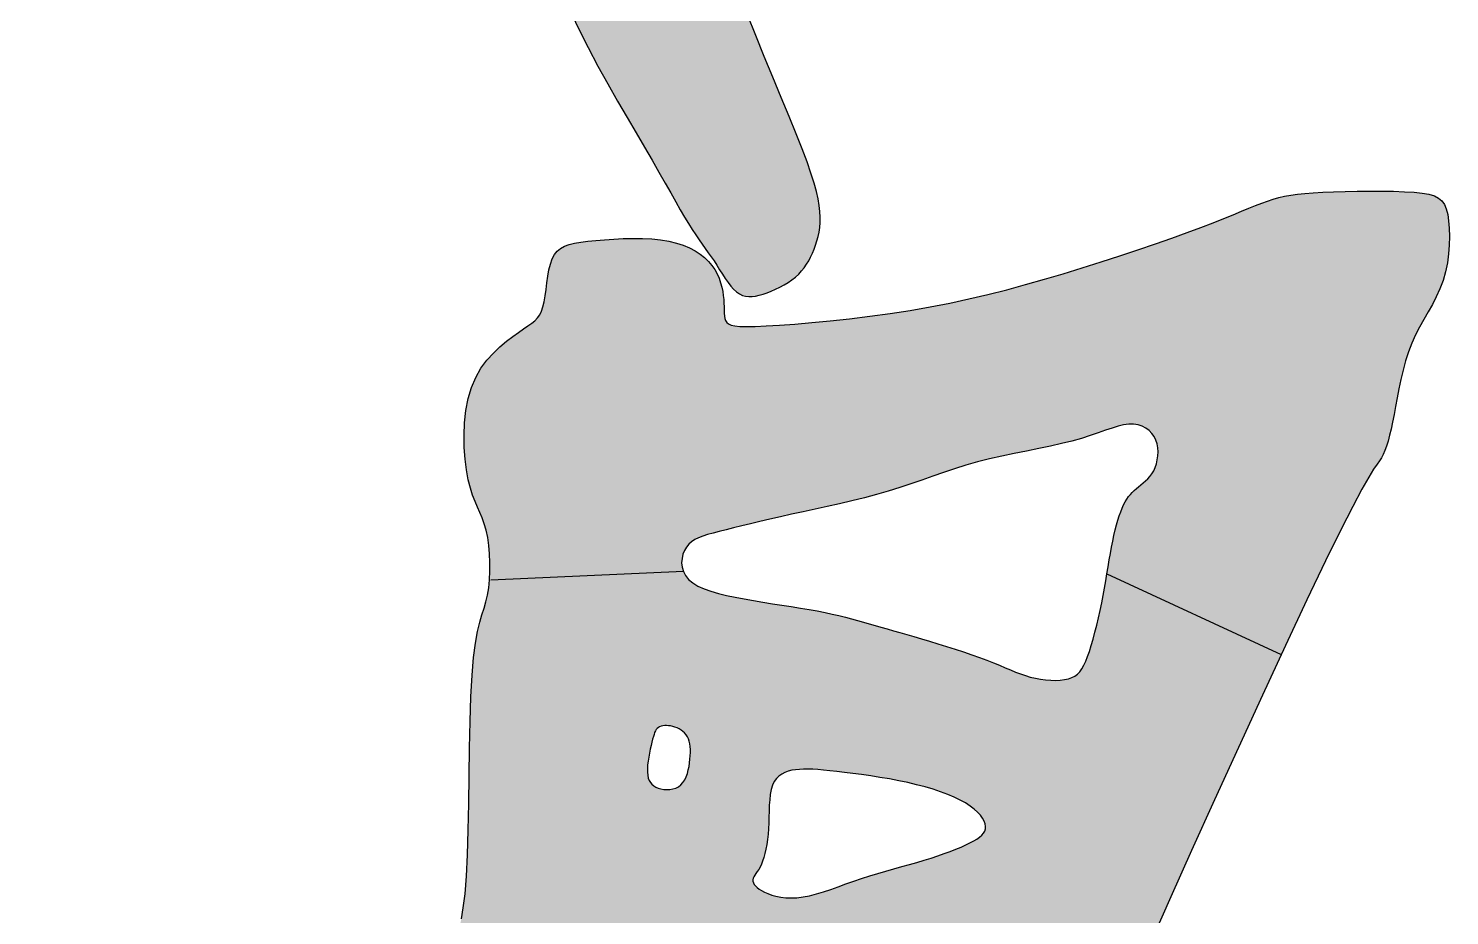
# Model space of a CAD drawing. Extents: x 2246048 to 2442613, y -66234 to 220766.
# Drawn here: x 2391246.4 to 2391494.4, y -48067 to -47912.2 of the extents above; entities that cross this region are included whole.
import ezdxf

# ---------------------------------------------------------------- set-up
doc = ezdxf.new("R2010")
doc.units = 0
doc.header["$LTSCALE"] = 1000
doc.header["$MEASUREMENT"] = 0
doc.layers.get('0').update_dxf_attribs({"color": 8})
doc.layers.add('J-图框线', color=4, linetype='Continuous')
doc.layers.add('J-姓名', color=2, linetype='Continuous')

# ---------------------------------------------------------------- blocks, each defined once
blk = doc.blocks.new('A$C2D00115A')
for points in [[(-0.6677, 3.8374), (-0.6756, 3.8573), (-0.6834, 3.8812), (-0.6911, 3.9085), (-0.6989, 3.9386), (-0.7066, 3.9706), (-0.7143, 4.0039), (-0.7219, 4.0377), (-0.7295, 4.0712), (-0.7371, 4.1039), (-0.7447, 4.1351), (-0.7521, 4.1648), (-0.7594, 4.1933), (-0.7664, 4.2209), (-0.7732, 4.2477), (-0.7796, 4.2741), (-0.7856, 4.3001), (-0.7911, 4.3261), (-0.796, 4.3523), (-0.8006, 4.3787), (-0.8048, 4.4054), (-0.8088, 4.4325), (-0.8128, 4.46), (-0.8169, 4.4879), (-0.8212, 4.5164), (-0.8258, 4.5455), (-0.8309, 4.5753), (-0.8364, 4.6054), (-0.8422, 4.6359), (-0.8482, 4.6664), (-0.8544, 4.6969), (-0.8608, 4.7271), (-0.8672, 4.7568), (-0.8735, 4.7858), (-0.8798, 4.8141), (-0.886, 4.8416), (-0.8922, 4.8684), (-0.8982, 4.8945), (-0.9043, 4.9202), (-0.9103, 4.9453), (-0.9163, 4.97), (-0.9222, 4.9943), (-0.9282, 5.0184), (-0.9341, 5.0421), (-0.94, 5.0655), (-0.9458, 5.0885), (-0.9515, 5.1111), (-0.9571, 5.1333), (-0.9626, 5.1549), (-0.9679, 5.176), (-0.973, 5.1966), (-0.9779, 5.2166), (-0.9826, 5.2362), (-0.9869, 5.2552), (-0.9909, 5.2738), (-0.9946, 5.2919), (-0.9979, 5.3096), (-1.0007, 5.327), (-1.0031, 5.3439), (-1.0051, 5.3605), (-1.0069, 5.3767), (-1.0085, 5.3925), (-1.0101, 5.4079), (-1.0117, 5.423), (-1.0135, 5.4377), (-1.0156, 5.4521), (-1.018, 5.4661), (-1.0209, 5.4801), (-1.0244, 5.4945), (-1.0284, 5.5096), (-1.0331, 5.5259), (-1.0387, 5.5437), (-1.045, 5.5633), (-1.0524, 5.5851), (-1.0607, 5.6094), (-1.0699, 5.6359), (-1.0798, 5.664), (-1.0904, 5.6934), (-1.1015, 5.7236), (-1.1129, 5.754), (-1.1245, 5.7843), (-1.1361, 5.814), (-1.1477, 5.8428), (-1.1593, 5.8704), (-1.1706, 5.897), (-1.1818, 5.9224), (-1.1928, 5.9468), (-1.2034, 5.97), (-1.2138, 5.992), (-1.2238, 6.0129), (-1.2334, 6.0327), (-1.2427, 6.0512), (-1.2516, 6.0685), (-1.2604, 6.0846), (-1.269, 6.0993), (-1.2776, 6.1128), (-1.2861, 6.1249), (-1.2946, 6.1356), (-1.3033, 6.145), (-1.3121, 6.1531), (-1.3214, 6.16), (-1.3311, 6.1658), (-1.3415, 6.1706), (-1.3527, 6.1746), (-1.3649, 6.1778), (-1.3781, 6.1803), (-1.3924, 6.1823), (-1.4076, 6.1837), (-1.4232, 6.1845), (-1.439, 6.1848), (-1.4546, 6.1845), (-1.4696, 6.1837), (-1.4836, 6.1823), (-1.4963, 6.1803), (-1.5074, 6.1778), (-1.517, 6.1745), (-1.5251, 6.1702), (-1.5321, 6.1647), (-1.5379, 6.1578), (-1.5427, 6.1493), (-1.5467, 6.139), (-1.5499, 6.1267), (-1.5527, 6.1123), (-1.5548, 6.0961), (-1.5565, 6.0787), (-1.5578, 6.0605), (-1.5586, 6.0422), (-1.559, 6.0241), (-1.5591, 6.0067), (-1.5589, 5.9907), (-1.5584, 5.9763), (-1.5575, 5.9635), (-1.5564, 5.9523), (-1.5548, 5.9425), (-1.5528, 5.934), (-1.5504, 5.9267), (-1.5474, 5.9205), (-1.544, 5.9152), (-1.54, 5.9107), (-1.5355, 5.9069), (-1.5306, 5.9033), (-1.5254, 5.8998), (-1.5161, 5.8936), (-1.5048, 5.8845), (-1.4933, 5.871), (-1.4837, 5.8559), (-1.4769, 5.8439), (-1.4695, 5.8297), (-1.4613, 5.8131), (-1.4523, 5.7938), (-1.4423, 5.7717), (-1.4313, 5.7465), (-1.4192, 5.7184), (-1.4064, 5.6877), (-1.3929, 5.6547), (-1.3791, 5.6196), (-1.365, 5.5826), (-1.3508, 5.5441), (-1.3368, 5.5043), (-1.3231, 5.4633), (-1.3096, 5.4214), (-1.2965, 5.3786), (-1.2838, 5.3351), (-1.2713, 5.2909), (-1.2593, 5.2461), (-1.2475, 5.2008), (-1.2362, 5.1552), (-1.2252, 5.1093), (-1.2145, 5.0631), (-1.2039, 5.0169), (-1.1936, 4.9706), (-1.1832, 4.9244), (-1.1729, 4.8783), (-1.1624, 4.8324), (-1.1517, 4.7868), (-1.1408, 4.7416), (-1.1297, 4.697), (-1.1185, 4.6531), (-1.1074, 4.6102), (-1.0964, 4.5685), (-1.0856, 4.5281), (-1.0752, 4.4893), (-1.0653, 4.4522), (-1.0559, 4.4171), (-1.047, 4.3837), (-1.0385, 4.3521), (-1.0305, 4.3221), (-1.0229, 4.2936), (-1.0155, 4.2665), (-1.0085, 4.2406), (-1.0017, 4.2159), (-0.9951, 4.1922), (-0.9888, 4.1696), (-0.9828, 4.1482), (-0.9773, 4.1279), (-0.9724, 4.109), (-0.9681, 4.0913), (-0.9645, 4.0751), (-0.9618, 4.0603), (-0.9599, 4.047), (-0.9591, 4.0352), (-0.9594, 4.0199), (-0.9648, 4.0065), (-0.9757, 4.0004), (-0.9886, 4.0014), (-0.999, 4.004), (-1.0113, 4.0082), (-1.0256, 4.0141), (-1.042, 4.0216), (-1.0607, 4.0304), (-1.0818, 4.0406), (-1.1055, 4.052), (-1.1317, 4.0645), (-1.16, 4.0778), (-1.1897, 4.0915), (-1.2202, 4.1054), (-1.251, 4.1191), (-1.2815, 4.1323), (-1.3109, 4.1446), (-1.3388, 4.1558), (-1.3645, 4.1655), (-1.3882, 4.1737), (-1.4098, 4.1804), (-1.4295, 4.1855), (-1.4473, 4.189), (-1.4634, 4.1909), (-1.4778, 4.1912), (-1.4906, 4.1898), (-1.5019, 4.1867), (-1.5118, 4.1821), (-1.5205, 4.1761), (-1.528, 4.1688), (-1.5346, 4.1605), (-1.5403, 4.1513), (-1.5453, 4.1413), (-1.5497, 4.1306), (-1.5536, 4.1195), (-1.557, 4.1081), (-1.5598, 4.0966), (-1.5621, 4.0851), (-1.5638, 4.0737), (-1.5648, 4.0627), (-1.5651, 4.0523), (-1.5647, 4.0425), (-1.5636, 4.0335), (-1.5619, 4.0252), (-1.5598, 4.0174), (-1.5573, 4.0099), (-1.5548, 4.0027), (-1.5505, 3.9906), (-1.5477, 3.9804), (-1.546, 3.9723), (-1.5442, 3.9637), (-1.542, 3.9546), (-1.5387, 3.9452), (-1.5339, 3.9353), (-1.5271, 3.925), (-1.5178, 3.9143), (-1.5056, 3.9032), (-1.49, 3.8918), (-1.471, 3.8798), (-1.4488, 3.8673), (-1.4236, 3.8542), (-1.3954, 3.8403), (-1.3644, 3.8255), (-1.3308, 3.8098), (-1.2947, 3.7931), (-1.2562, 3.7754), (-1.2163, 3.7569), (-1.1757, 3.7382), (-1.1353, 3.7195), (-1.096, 3.7012), (-1.0586, 3.6839), (-1.0241, 3.6678), (-0.9932, 3.6533), (-0.9667, 3.6407), (-0.9441, 3.6296), (-0.9251, 3.6193), (-0.9089, 3.6091), (-0.8951, 3.5984), (-0.8831, 3.5866), (-0.8724, 3.5731), (-0.8625, 3.5572), (-0.8528, 3.5385), (-0.8431, 3.5172), (-0.8334, 3.4937), (-0.8234, 3.4684), (-0.813, 3.4418), (-0.8021, 3.4142), (-0.7906, 3.3861), (-0.7783, 3.3579), (-0.7651, 3.3299), (-0.7512, 3.3023), (-0.7369, 3.2755), (-0.7225, 3.2494), (-0.7082, 3.2244), (-0.6944, 3.2006), (-0.6812, 3.1783), (-0.669, 3.1575), (-0.6579, 3.1385), (-0.648, 3.1211), (-0.639, 3.1053), (-0.6309, 3.091), (-0.6236, 3.0781), (-0.617, 3.0664), (-0.6108, 3.0559), (-0.6051, 3.0464), (-0.5997, 3.0378), (-0.5946, 3.0301), (-0.5897, 3.023), (-0.5851, 3.0164), (-0.5806, 3.0102), (-0.5735, 3.0002), (-0.5664, 2.9898), (-0.5598, 2.9793), (-0.5557, 2.9729), (-0.5517, 2.9667), (-0.5476, 2.9609), (-0.5435, 2.9556), (-0.5394, 2.9509), (-0.5352, 2.947), (-0.5309, 2.9441), (-0.5266, 2.942), (-0.5221, 2.9408), (-0.5174, 2.9402), (-0.5126, 2.9403), (-0.5075, 2.941), (-0.5022, 2.9422), (-0.4966, 2.9438), (-0.4907, 2.9458), (-0.4846, 2.9482), (-0.4784, 2.9508), (-0.4722, 2.9538), (-0.4661, 2.9571), (-0.4602, 2.9606), (-0.4547, 2.9645), (-0.4495, 2.9686), (-0.4448, 2.9729), (-0.4405, 2.9775), (-0.4367, 2.9822), (-0.4333, 2.9872), (-0.4302, 2.9924), (-0.4274, 2.9978), (-0.4248, 3.0034), (-0.4225, 3.0091), (-0.4203, 3.015), (-0.4183, 3.0211), (-0.4166, 3.0274), (-0.4152, 3.034), (-0.4142, 3.0409), (-0.4136, 3.0482), (-0.4135, 3.0559), (-0.4138, 3.0641), (-0.4148, 3.0728), (-0.4164, 3.0823), (-0.4189, 3.0931), (-0.4224, 3.1053), (-0.4269, 3.1195), (-0.4327, 3.136), (-0.4399, 3.155), (-0.4485, 3.177), (-0.4587, 3.2021), (-0.4701, 3.2298), (-0.4823, 3.2591), (-0.4948, 3.2894), (-0.5073, 3.3199), (-0.5192, 3.3497), (-0.5301, 3.378), (-0.5396, 3.4041), (-0.5474, 3.4273), (-0.5535, 3.4479), (-0.5582, 3.4659), (-0.5616, 3.4819), (-0.5639, 3.496), (-0.5654, 3.5085), (-0.5664, 3.5244), (-0.566, 3.5443), (-0.5646, 3.5613), (-0.5622, 3.5767), (-0.5593, 3.5911), (-0.5566, 3.6028), (-0.5549, 3.6101), (-0.5531, 3.6175), (-0.5515, 3.6249), (-0.5498, 3.6324), (-0.5484, 3.64), (-0.547, 3.6477), (-0.5459, 3.6556), (-0.5451, 3.6636), (-0.5446, 3.6718), (-0.5445, 3.6799), (-0.545, 3.6881), (-0.5462, 3.6962), (-0.5482, 3.7041), (-0.551, 3.7118), (-0.5548, 3.7193), (-0.5596, 3.7264), (-0.5654, 3.7332), (-0.5719, 3.7398), (-0.5791, 3.7461), (-0.5868, 3.7522), (-0.5948, 3.7582), (-0.6031, 3.764), (-0.6114, 3.7696), (-0.6196, 3.7753), (-0.6278, 3.7814), (-0.6359, 3.7886), (-0.6439, 3.7972), (-0.6519, 3.8078), (-0.6598, 3.821)], [(0.4147, 2.7385), (0.4169, 2.7476), (0.419, 2.7577), (0.4212, 2.7687), (0.4234, 2.7806), (0.4257, 2.7932), (0.4282, 2.8063), (0.431, 2.8197), (0.4342, 2.8332), (0.4378, 2.8466), (0.442, 2.8598), (0.4468, 2.8724), (0.4522, 2.8844), (0.4581, 2.8959), (0.4644, 2.907), (0.4707, 2.9179), (0.4768, 2.9289), (0.4826, 2.94), (0.4879, 2.9515), (0.4924, 2.9635), (0.496, 2.9761), (0.4987, 2.9891), (0.5005, 3.0022), (0.5015, 3.0152), (0.5018, 3.0277), (0.5015, 3.0395), (0.5005, 3.0503), (0.4991, 3.0597), (0.4971, 3.0677), (0.4944, 3.0742), (0.4907, 3.0794), (0.4859, 3.0835), (0.4797, 3.0866), (0.4718, 3.089), (0.4621, 3.0907), (0.4503, 3.0919), (0.4363, 3.0928), (0.4205, 3.0934), (0.4035, 3.0937), (0.3856, 3.0937), (0.3676, 3.0936), (0.3498, 3.0932), (0.3329, 3.0927), (0.3174, 3.092), (0.3036, 3.0912), (0.2914, 3.0903), (0.2805, 3.0891), (0.2708, 3.0877), (0.2618, 3.0861), (0.2534, 3.0841), (0.2452, 3.0819), (0.2371, 3.0792), (0.2287, 3.0762), (0.2198, 3.0727), (0.21, 3.0688), (0.1993, 3.0643), (0.1871, 3.0593), (0.1734, 3.0538), (0.1578, 3.0476), (0.1401, 3.0408), (0.12, 3.0334), (0.0979, 3.0254), (0.074, 3.017), (0.0487, 3.0084), (0.0223, 2.9996), (-0.0048, 2.9907), (-0.0323, 2.982), (-0.06, 2.9735), (-0.0875, 2.9654), (-0.1148, 2.9576), (-0.1421, 2.9503), (-0.1696, 2.9433), (-0.1972, 2.9368), (-0.2252, 2.9308), (-0.2535, 2.9252), (-0.2825, 2.9202), (-0.3119, 2.9156), (-0.3415, 2.9116), (-0.3707, 2.908), (-0.399, 2.9049), (-0.4258, 2.9024), (-0.4506, 2.9003), (-0.4729, 2.8987), (-0.4921, 2.8975), (-0.5079, 2.8968), (-0.5206, 2.8966), (-0.5304, 2.8969), (-0.5378, 2.8976), (-0.5432, 2.8988), (-0.5485, 2.9012), (-0.551, 2.9053), (-0.552, 2.9084), (-0.5527, 2.912), (-0.5531, 2.9161), (-0.5533, 2.9205), (-0.5534, 2.9253), (-0.5536, 2.9305), (-0.5539, 2.936), (-0.5544, 2.9418), (-0.5553, 2.9478), (-0.5566, 2.9541), (-0.5583, 2.9604), (-0.5606, 2.9668), (-0.5634, 2.9731), (-0.5669, 2.9794), (-0.571, 2.9855), (-0.5759, 2.9913), (-0.5816, 2.9969), (-0.5881, 3.002), (-0.5954, 3.0068), (-0.6036, 3.0111), (-0.6127, 3.0149), (-0.6227, 3.0181), (-0.6336, 3.0208), (-0.6456, 3.0227), (-0.6584, 3.024), (-0.6719, 3.0247), (-0.6858, 3.0249), (-0.6999, 3.0246), (-0.7138, 3.0239), (-0.7271, 3.023), (-0.7398, 3.0218), (-0.7514, 3.0206), (-0.7617, 3.0193), (-0.7707, 3.0177), (-0.7786, 3.0159), (-0.7854, 3.0134), (-0.7912, 3.0103), (-0.796, 3.0063), (-0.8, 3.0013), (-0.8033, 2.9951), (-0.8059, 2.9876), (-0.808, 2.9791), (-0.8096, 2.9698), (-0.811, 2.9603), (-0.8123, 2.9507), (-0.8136, 2.9414), (-0.815, 2.9328), (-0.8167, 2.9253), (-0.8188, 2.9189), (-0.8214, 2.9137), (-0.8246, 2.9092), (-0.8285, 2.9052), (-0.8331, 2.9014), (-0.8385, 2.8975), (-0.8449, 2.8932), (-0.8522, 2.8882), (-0.8606, 2.8823), (-0.8698, 2.8754), (-0.8793, 2.8674), (-0.8889, 2.8582), (-0.8982, 2.8478), (-0.9069, 2.836), (-0.9145, 2.8228), (-0.9209, 2.8081), (-0.9257, 2.7919), (-0.9289, 2.7746), (-0.9308, 2.7567), (-0.9315, 2.7387), (-0.9311, 2.7209), (-0.9298, 2.7039), (-0.9278, 2.6881), (-0.9253, 2.674), (-0.9223, 2.6619), (-0.919, 2.6515), (-0.9155, 2.6424), (-0.9119, 2.6341), (-0.9084, 2.6262), (-0.905, 2.6183), (-0.902, 2.6099), (-0.8993, 2.6006), (-0.8971, 2.59), (-0.8955, 2.5784), (-0.8944, 2.5662), (-0.8938, 2.5536), (-0.8938, 2.5409), (-0.8944, 2.528), (-0.6125, 2.5406), (-0.6143, 2.5468), (-0.615, 2.5532), (-0.6145, 2.5595), (-0.6131, 2.5655), (-0.611, 2.5711), (-0.6081, 2.576), (-0.6047, 2.5802), (-0.6006, 2.5838), (-0.5959, 2.5868), (-0.5905, 2.5895), (-0.5843, 2.5918), (-0.5772, 2.5941), (-0.5693, 2.5963), (-0.5603, 2.5986), (-0.5504, 2.6011), (-0.5395, 2.6039), (-0.5276, 2.6068), (-0.5148, 2.61), (-0.5011, 2.6132), (-0.4866, 2.6166), (-0.4712, 2.6201), (-0.4552, 2.6237), (-0.4384, 2.6274), (-0.421, 2.6312), (-0.4033, 2.635), (-0.3853, 2.6391), (-0.3673, 2.6433), (-0.3493, 2.6477), (-0.3317, 2.6523), (-0.3145, 2.6573), (-0.2978, 2.6625), (-0.2816, 2.6679), (-0.2657, 2.6735), (-0.2498, 2.679), (-0.234, 2.6846), (-0.218, 2.6899), (-0.2016, 2.6951), (-0.1847, 2.6998), (-0.1673, 2.7042), (-0.1494, 2.7083), (-0.1313, 2.7121), (-0.1134, 2.7157), (-0.0957, 2.7193), (-0.0787, 2.7228), (-0.0624, 2.7264), (-0.0473, 2.7302), (-0.0334, 2.7341), (-0.0208, 2.7382), (-0.0092, 2.7421), (0.0013, 2.7458), (0.0109, 2.7491), (0.0197, 2.7517), (0.0278, 2.7537), (0.0353, 2.7547), (0.0423, 2.7546), (0.0488, 2.7536), (0.0547, 2.7516), (0.0601, 2.7489), (0.0648, 2.7454), (0.0688, 2.7412), (0.0721, 2.7366), (0.0747, 2.7314), (0.0765, 2.726), (0.0775, 2.7202), (0.0779, 2.7144), (0.0777, 2.7085), (0.0768, 2.7027), (0.0755, 2.6971), (0.0737, 2.6918), (0.0715, 2.6869), (0.0689, 2.6826), (0.066, 2.6787), (0.0629, 2.6753), (0.0596, 2.6721), (0.0562, 2.6692), (0.0529, 2.6664), (0.0495, 2.6638), (0.0463, 2.6611), (0.0432, 2.6584), (0.0403, 2.6556), (0.0376, 2.6526), (0.035, 2.6494), (0.0325, 2.6458), (0.0301, 2.6419), (0.0278, 2.6376), (0.0256, 2.6328), (0.0235, 2.6274), (0.0214, 2.6215), (0.0194, 2.6152), (0.0174, 2.6083), (0.0155, 2.6009), (0.0137, 2.593), (0.0119, 2.5847), (0.0101, 2.576), (0.0085, 2.5669), (0.0068, 2.5573), (0.0052, 2.5475), (0.0035, 2.5373), (0.257, 2.4196), (0.2633, 2.4331), (0.2944, 2.4993), (0.3215, 2.5559), (0.3436, 2.6009), (0.361, 2.635), (0.3743, 2.66), (0.3842, 2.6775), (0.3914, 2.6891), (0.3965, 2.6966), (0.4001, 2.7016), (0.4029, 2.7058), (0.4054, 2.7106), (0.4079, 2.7163), (0.4102, 2.7228), (0.4125, 2.7302)]]:
    blk.add_hatch(color=256).paths.add_polyline_path(points)
h = blk.add_hatch(color=256)
h.paths.add_polyline_path([(0.1599, 2.2085), (0.1947, 2.2847), (0.2296, 2.3606), (0.257, 2.4196), (0.0035, 2.5373), (0.0018, 2.5269), (0, 2.5163), (-0.002, 2.5056), (-0.0041, 2.4948), (-0.0063, 2.4839), (-0.0087, 2.473), (-0.0113, 2.4624), (-0.0139, 2.4521), (-0.0166, 2.4423), (-0.0193, 2.433), (-0.022, 2.4244), (-0.0247, 2.4167), (-0.0273, 2.4099), (-0.03, 2.4041), (-0.0329, 2.399), (-0.0359, 2.3948), (-0.0393, 2.3913), (-0.0431, 2.3884), (-0.0475, 2.3862), (-0.0525, 2.3845), (-0.0581, 2.3833), (-0.0644, 2.3825), (-0.0711, 2.3822), (-0.0783, 2.3824), (-0.0856, 2.3829), (-0.0931, 2.3839), (-0.1006, 2.3853), (-0.108, 2.387), (-0.1151, 2.3892), (-0.1222, 2.3916), (-0.1293, 2.3943), (-0.1367, 2.3974), (-0.1444, 2.4006), (-0.1526, 2.4041), (-0.1615, 2.4078), (-0.1712, 2.4116), (-0.1818, 2.4155), (-0.1932, 2.4195), (-0.2051, 2.4235), (-0.2174, 2.4275), (-0.2299, 2.4315), (-0.2423, 2.4353), (-0.2544, 2.439), (-0.2661, 2.4425), (-0.2771, 2.4458), (-0.2876, 2.4488), (-0.2975, 2.4517), (-0.307, 2.4544), (-0.3162, 2.457), (-0.3251, 2.4596), (-0.3337, 2.462), (-0.3422, 2.4644), (-0.3507, 2.4669), (-0.3592, 2.4693), (-0.3679, 2.4717), (-0.3768, 2.474), (-0.3862, 2.4764), (-0.396, 2.4787), (-0.4065, 2.4809), (-0.4177, 2.4831), (-0.4297, 2.4853), (-0.4424, 2.4874), (-0.4557, 2.4895), (-0.4693, 2.4916), (-0.4831, 2.4937), (-0.4969, 2.4959), (-0.5107, 2.4982), (-0.5242, 2.5006), (-0.5373, 2.503), (-0.5498, 2.5057), (-0.5616, 2.5086), (-0.5725, 2.5118), (-0.5825, 2.5154), (-0.5913, 2.5194), (-0.5988, 2.5239), (-0.6049, 2.5289), (-0.6094, 2.5345), (-0.6125, 2.5406), (-0.8944, 2.528), (-0.8955, 2.5169), (-0.8973, 2.5062), (-0.8996, 2.4966), (-0.9024, 2.4874), (-0.9055, 2.4777), (-0.9087, 2.4666), (-0.9119, 2.4531), (-0.915, 2.4364), (-0.9177, 2.4156), (-0.9199, 2.3898), (-0.9215, 2.3584), (-0.9226, 2.3225), (-0.9234, 2.2837), (-0.9241, 2.2434), (-0.9247, 2.2031), (-0.9254, 2.1644), (-0.9265, 2.1287), (-0.928, 2.0975), (-0.9301, 2.0719), (-0.9326, 2.0515), (-0.9354, 2.0353), (-0.9383, 2.0225), (-0.9412, 2.0121), (-0.9439, 2.0034), (-0.9463, 1.9953), (-0.9481, 1.9871), (-0.9492, 1.978), (-0.9497, 1.9682), (-0.9496, 1.9579), (-0.9489, 1.9475), (-0.9476, 1.9372), (-0.9457, 1.9275), (-0.9433, 1.9185), (-0.9404, 1.9107), (-0.9371, 1.9041), (-0.9334, 1.8987), (-0.9295, 1.8941), (-0.9256, 1.8901), (-0.9217, 1.8864), (-0.9181, 1.8828), (-0.9148, 1.8789), (-0.912, 1.8745), (-0.9109, 1.8719), (-0.5565, 1.7959), (-0.5547, 1.7997), (-0.5507, 1.8064), (-0.5461, 1.8123), (-0.5411, 1.8175), (-0.5356, 1.8219), (-0.5295, 1.8257), (-0.5228, 1.8289), (-0.5156, 1.8316), (-0.5078, 1.8339), (-0.4996, 1.8358), (-0.4909, 1.8374), (-0.4817, 1.8388), (-0.4722, 1.8402), (-0.4624, 1.8415), (-0.4522, 1.8429), (-0.4418, 1.8445), (-0.4313, 1.8461), (-0.4209, 1.8476), (-0.4106, 1.849), (-0.4008, 1.8502), (-0.3914, 1.851), (-0.3827, 1.8515), (-0.3749, 1.8513), (-0.368, 1.8506), (-0.3621, 1.8492), (-0.3569, 1.8472), (-0.3525, 1.8446), (-0.3487, 1.8414), (-0.3454, 1.8375), (-0.3426, 1.833), (-0.3402, 1.8278), (-0.338, 1.8221), (-0.3361, 1.8157), (0.0283, 1.9097), (0.0339, 1.9237), (0.0495, 1.9609), (0.0703, 2.0085), (0.0963, 2.0673), (0.1267, 2.135)])
h.paths.add_polyline_path([(-0.1738, 2.1735), (-0.1728, 2.1678), (-0.1747, 2.1614), (-0.1784, 2.157), (-0.1816, 2.1542), (-0.1856, 2.1515), (-0.1903, 2.1487), (-0.1957, 2.1458), (-0.2019, 2.1429), (-0.2087, 2.1398), (-0.2162, 2.1367), (-0.2244, 2.1335), (-0.233, 2.1303), (-0.2423, 2.1271), (-0.252, 2.1239), (-0.2622, 2.1207), (-0.2728, 2.1176), (-0.2838, 2.1145), (-0.295, 2.1114), (-0.3065, 2.1082), (-0.3181, 2.1049), (-0.3298, 2.1015), (-0.3415, 2.098), (-0.3532, 2.0942), (-0.3647, 2.0903), (-0.3761, 2.0862), (-0.3873, 2.0822), (-0.3982, 2.0783), (-0.4088, 2.0747), (-0.4191, 2.0716), (-0.4289, 2.069), (-0.4384, 2.0672), (-0.4473, 2.0661), (-0.4558, 2.0658), (-0.4637, 2.0662), (-0.471, 2.0671), (-0.4778, 2.0684), (-0.484, 2.0701), (-0.4896, 2.0721), (-0.4945, 2.0743), (-0.4988, 2.0765), (-0.5024, 2.0787), (-0.5068, 2.0821), (-0.5104, 2.0867), (-0.5116, 2.0912), (-0.5106, 2.0954), (-0.5085, 2.0989), (-0.5069, 2.1014), (-0.505, 2.1042), (-0.503, 2.1073), (-0.501, 2.1108), (-0.499, 2.1149), (-0.4972, 2.1195), (-0.4954, 2.1248), (-0.4938, 2.1305), (-0.4924, 2.1368), (-0.4912, 2.1436), (-0.4901, 2.1508), (-0.4893, 2.1584), (-0.4887, 2.1665), (-0.4883, 2.1749), (-0.4881, 2.1834), (-0.4878, 2.192), (-0.4875, 2.2005), (-0.487, 2.2087), (-0.4861, 2.2164), (-0.4848, 2.2234), (-0.4829, 2.2297), (-0.4804, 2.235), (-0.4773, 2.2395), (-0.4736, 2.2431), (-0.4695, 2.246), (-0.465, 2.2483), (-0.46, 2.2501), (-0.4548, 2.2514), (-0.4493, 2.2523), (-0.4437, 2.2528), (-0.4377, 2.2531), (-0.4313, 2.2531), (-0.4244, 2.2529), (-0.4169, 2.2524), (-0.4086, 2.2517), (-0.3994, 2.2508), (-0.3893, 2.2497), (-0.3782, 2.2484), (-0.3661, 2.2469), (-0.3534, 2.2452), (-0.3401, 2.2433), (-0.3266, 2.2412), (-0.3129, 2.2389), (-0.2993, 2.2363), (-0.2861, 2.2336), (-0.2733, 2.2305), (-0.261, 2.2273), (-0.2493, 2.2238), (-0.2383, 2.2202), (-0.228, 2.2163), (-0.2185, 2.2123), (-0.2099, 2.2082), (-0.2022, 2.2039), (-0.1954, 2.1995), (-0.1896, 2.195), (-0.1846, 2.1905), (-0.1806, 2.1861), (-0.1775, 2.1817), (-0.1752, 2.1775)], flags=16)
h.paths.add_polyline_path([(-0.6043, 2.2571), (-0.6054, 2.2519), (-0.6067, 2.2468), (-0.6085, 2.2419), (-0.6106, 2.2374), (-0.6131, 2.2335), (-0.6162, 2.2301), (-0.6197, 2.2275), (-0.6237, 2.2256), (-0.6279, 2.2243), (-0.6323, 2.2236), (-0.6367, 2.2234), (-0.6411, 2.2237), (-0.6453, 2.2245), (-0.6492, 2.2256), (-0.6544, 2.2278), (-0.6596, 2.2322), (-0.6623, 2.2367), (-0.6636, 2.2402), (-0.6644, 2.2442), (-0.6649, 2.2487), (-0.6648, 2.2538), (-0.6645, 2.2592), (-0.6638, 2.2649), (-0.6628, 2.2707), (-0.6617, 2.2765), (-0.6606, 2.2821), (-0.6594, 2.2875), (-0.6582, 2.2923), (-0.6572, 2.2966), (-0.6562, 2.3004), (-0.6547, 2.3053), (-0.6526, 2.3099), (-0.6499, 2.3131), (-0.646, 2.3152), (-0.6411, 2.3163), (-0.6355, 2.3165), (-0.6294, 2.3156), (-0.6232, 2.3138), (-0.6171, 2.3109), (-0.6117, 2.3069), (-0.6073, 2.3018), (-0.6044, 2.2956), (-0.6031, 2.29), (-0.6026, 2.286), (-0.6023, 2.2818), (-0.6023, 2.2773), (-0.6025, 2.2726), (-0.6029, 2.2676), (-0.6035, 2.2624)], flags=16)
for p, q in [((-0.6125, 2.5406), (-0.8927, 2.5281)), ((0.0035, 2.5373), (0.257, 2.4196))]:
    blk.add_line(p, q)
for points in [[(-0.7783, 3.3579), (-0.7651, 3.3299), (-0.7512, 3.3023), (-0.7369, 3.2755), (-0.7225, 3.2494), (-0.7082, 3.2244), (-0.6944, 3.2006), (-0.6812, 3.1783), (-0.669, 3.1575), (-0.6579, 3.1385), (-0.648, 3.1211), (-0.639, 3.1053), (-0.6309, 3.091), (-0.6236, 3.0781), (-0.617, 3.0664), (-0.6108, 3.0559), (-0.6051, 3.0464), (-0.5997, 3.0378), (-0.5946, 3.0301), (-0.5897, 3.023), (-0.5851, 3.0164), (-0.5806, 3.0102), (-0.5763, 3.0041), (-0.572, 2.9981), (-0.5679, 2.992), (-0.5638, 2.9857), (-0.5598, 2.9793), (-0.5557, 2.9729), (-0.5517, 2.9667), (-0.5476, 2.9609), (-0.5435, 2.9556), (-0.5394, 2.9509), (-0.5352, 2.947), (-0.5309, 2.9441), (-0.5266, 2.942), (-0.5221, 2.9408), (-0.5174, 2.9402), (-0.5126, 2.9403), (-0.5075, 2.941), (-0.5022, 2.9422), (-0.4966, 2.9438), (-0.4907, 2.9458), (-0.4846, 2.9482), (-0.4784, 2.9508), (-0.4722, 2.9538), (-0.4661, 2.9571), (-0.4602, 2.9606), (-0.4547, 2.9645), (-0.4495, 2.9686), (-0.4448, 2.9729), (-0.4405, 2.9775), (-0.4367, 2.9822), (-0.4333, 2.9872), (-0.4302, 2.9924), (-0.4274, 2.9978), (-0.4248, 3.0034), (-0.4225, 3.0091), (-0.4203, 3.015), (-0.4183, 3.0211), (-0.4166, 3.0274), (-0.4152, 3.034), (-0.4142, 3.0409), (-0.4136, 3.0482), (-0.4135, 3.0559), (-0.4138, 3.0641), (-0.4148, 3.0728), (-0.4164, 3.0823), (-0.4189, 3.0931), (-0.4224, 3.1053), (-0.4269, 3.1195), (-0.4327, 3.136), (-0.4399, 3.155), (-0.4485, 3.177), (-0.4587, 3.2021), (-0.4701, 3.2298), (-0.4823, 3.2591), (-0.4948, 3.2894), (-0.5073, 3.3199), (-0.5192, 3.3497)], [(-0.9354, 2.0353), (-0.9326, 2.0515), (-0.9301, 2.0719), (-0.928, 2.0975), (-0.9265, 2.1287), (-0.9254, 2.1644), (-0.9247, 2.2031), (-0.9241, 2.2434), (-0.9234, 2.2837), (-0.9226, 2.3225), (-0.9215, 2.3584), (-0.9199, 2.3898), (-0.9177, 2.4156), (-0.915, 2.4364), (-0.9119, 2.4531), (-0.9087, 2.4666), (-0.9055, 2.4777), (-0.9024, 2.4874), (-0.8996, 2.4966), (-0.8973, 2.5062), (-0.8955, 2.5169), (-0.8944, 2.5286), (-0.8938, 2.5409), (-0.8938, 2.5536), (-0.8944, 2.5662), (-0.8955, 2.5784), (-0.8971, 2.59), (-0.8993, 2.6006), (-0.902, 2.6099), (-0.905, 2.6183), (-0.9084, 2.6262), (-0.9119, 2.6341), (-0.9155, 2.6424), (-0.919, 2.6515), (-0.9223, 2.6619), (-0.9253, 2.674), (-0.9278, 2.6881), (-0.9298, 2.7039), (-0.9311, 2.7209), (-0.9315, 2.7387), (-0.9308, 2.7567), (-0.9289, 2.7746), (-0.9257, 2.7919), (-0.9209, 2.8081), (-0.9145, 2.8228), (-0.9069, 2.836), (-0.8982, 2.8478), (-0.8889, 2.8582), (-0.8793, 2.8674), (-0.8698, 2.8754), (-0.8606, 2.8823), (-0.8522, 2.8882), (-0.8449, 2.8932), (-0.8385, 2.8975), (-0.8331, 2.9014), (-0.8285, 2.9052), (-0.8246, 2.9092), (-0.8214, 2.9137), (-0.8188, 2.9189), (-0.8167, 2.9253), (-0.815, 2.9328), (-0.8136, 2.9414), (-0.8123, 2.9507), (-0.811, 2.9603), (-0.8096, 2.9698), (-0.808, 2.9791), (-0.8059, 2.9876), (-0.8033, 2.9951), (-0.8, 3.0013), (-0.796, 3.0063), (-0.7912, 3.0103), (-0.7854, 3.0134), (-0.7786, 3.0159), (-0.7707, 3.0177), (-0.7617, 3.0193), (-0.7514, 3.0206), (-0.7398, 3.0218), (-0.7271, 3.023), (-0.7138, 3.0239), (-0.6999, 3.0246), (-0.6858, 3.0249), (-0.6719, 3.0247), (-0.6584, 3.024), (-0.6456, 3.0227), (-0.6336, 3.0208), (-0.6227, 3.0181), (-0.6127, 3.0149), (-0.6036, 3.0111), (-0.5954, 3.0068), (-0.5881, 3.002), (-0.5816, 2.9969), (-0.5759, 2.9913), (-0.571, 2.9855), (-0.5669, 2.9794), (-0.5634, 2.9731), (-0.5606, 2.9668), (-0.5583, 2.9604), (-0.5566, 2.9541), (-0.5553, 2.9478), (-0.5544, 2.9418), (-0.5539, 2.936), (-0.5536, 2.9305), (-0.5534, 2.9253), (-0.5533, 2.9205), (-0.5531, 2.9161), (-0.5527, 2.912), (-0.552, 2.9084), (-0.551, 2.9053), (-0.5494, 2.9026), (-0.5469, 2.9005), (-0.5432, 2.8988), (-0.5378, 2.8976), (-0.5304, 2.8969), (-0.5206, 2.8966), (-0.5079, 2.8968), (-0.4921, 2.8975), (-0.4729, 2.8987), (-0.4506, 2.9003), (-0.4258, 2.9024), (-0.399, 2.9049), (-0.3707, 2.908), (-0.3415, 2.9116), (-0.3119, 2.9156), (-0.2825, 2.9202), (-0.2535, 2.9252), (-0.2252, 2.9308), (-0.1972, 2.9368), (-0.1696, 2.9433), (-0.1421, 2.9503), (-0.1148, 2.9576), (-0.0875, 2.9654), (-0.06, 2.9735), (-0.0323, 2.982), (-0.0048, 2.9907), (0.0223, 2.9996), (0.0487, 3.0084), (0.074, 3.017), (0.0979, 3.0254), (0.12, 3.0334), (0.1401, 3.0408), (0.1578, 3.0476), (0.1734, 3.0538), (0.1871, 3.0593), (0.1993, 3.0643), (0.21, 3.0688), (0.2198, 3.0727), (0.2287, 3.0762), (0.2371, 3.0792), (0.2452, 3.0819), (0.2534, 3.0841), (0.2618, 3.0861), (0.2708, 3.0877), (0.2805, 3.0891), (0.2914, 3.0903), (0.3036, 3.0912), (0.3174, 3.092), (0.3329, 3.0927), (0.3498, 3.0932), (0.3676, 3.0936), (0.3856, 3.0937), (0.4035, 3.0937), (0.4205, 3.0934), (0.4363, 3.0928), (0.4503, 3.0919), (0.4621, 3.0907), (0.4718, 3.089), (0.4797, 3.0866), (0.4859, 3.0835), (0.4907, 3.0794), (0.4944, 3.0742), (0.4971, 3.0677), (0.4991, 3.0597), (0.5005, 3.0503), (0.5015, 3.0395), (0.5018, 3.0277), (0.5015, 3.0152), (0.5005, 3.0022), (0.4987, 2.9891), (0.496, 2.9761), (0.4924, 2.9635), (0.4879, 2.9515), (0.4826, 2.94), (0.4768, 2.9289), (0.4707, 2.9179), (0.4644, 2.907), (0.4581, 2.8959), (0.4522, 2.8844), (0.4468, 2.8724), (0.442, 2.8598), (0.4378, 2.8466), (0.4342, 2.8332), (0.431, 2.8197), (0.4282, 2.8063), (0.4257, 2.7932), (0.4234, 2.7806), (0.4212, 2.7687), (0.419, 2.7577), (0.4169, 2.7476), (0.4147, 2.7385), (0.4125, 2.7302), (0.4102, 2.7228), (0.4079, 2.7163), (0.4054, 2.7106), (0.4029, 2.7058), (0.4001, 2.7016), (0.3965, 2.6966), (0.3914, 2.6891), (0.3842, 2.6775), (0.3743, 2.66), (0.361, 2.635), (0.3436, 2.6009), (0.3215, 2.5559), (0.2944, 2.4993), (0.2633, 2.4331), (0.2296, 2.3606), (0.1947, 2.2847), (0.1599, 2.2085), (0.1267, 2.135), (0.0963, 2.0673), (0.0703, 2.0085)]]:
    blk.add_lwpolyline(points)
for points in [[(-0.6049, 2.5289), (-0.5988, 2.5239), (-0.5913, 2.5194), (-0.5825, 2.5154), (-0.5725, 2.5118), (-0.5616, 2.5086), (-0.5498, 2.5057), (-0.5373, 2.503), (-0.5242, 2.5006), (-0.5107, 2.4982), (-0.4969, 2.4959), (-0.4831, 2.4937), (-0.4693, 2.4916), (-0.4557, 2.4895), (-0.4424, 2.4874), (-0.4297, 2.4853), (-0.4177, 2.4831), (-0.4065, 2.4809), (-0.396, 2.4787), (-0.3862, 2.4764), (-0.3768, 2.474), (-0.3679, 2.4717), (-0.3592, 2.4693), (-0.3507, 2.4669), (-0.3422, 2.4644), (-0.3337, 2.462), (-0.3251, 2.4596), (-0.3162, 2.457), (-0.307, 2.4544), (-0.2975, 2.4517), (-0.2876, 2.4488), (-0.2771, 2.4458), (-0.2661, 2.4425), (-0.2544, 2.439), (-0.2423, 2.4353), (-0.2299, 2.4315), (-0.2174, 2.4275), (-0.2051, 2.4235), (-0.1932, 2.4195), (-0.1818, 2.4155), (-0.1712, 2.4116), (-0.1615, 2.4078), (-0.1526, 2.4041), (-0.1444, 2.4006), (-0.1367, 2.3974), (-0.1293, 2.3943), (-0.1222, 2.3916), (-0.1151, 2.3892), (-0.108, 2.387), (-0.1006, 2.3853), (-0.0931, 2.3839), (-0.0856, 2.3829), (-0.0783, 2.3824), (-0.0711, 2.3822), (-0.0644, 2.3825), (-0.0581, 2.3833), (-0.0525, 2.3845), (-0.0475, 2.3862), (-0.0431, 2.3884), (-0.0393, 2.3913), (-0.0359, 2.3948), (-0.0329, 2.399), (-0.03, 2.4041), (-0.0273, 2.4099), (-0.0247, 2.4167), (-0.022, 2.4244), (-0.0193, 2.433), (-0.0166, 2.4423), (-0.0139, 2.4521), (-0.0113, 2.4624), (-0.0087, 2.473), (-0.0063, 2.4839), (-0.0041, 2.4948), (-0.002, 2.5056), (0, 2.5163), (0.0018, 2.5269), (0.0035, 2.5373), (0.0052, 2.5475), (0.0068, 2.5573), (0.0085, 2.5669), (0.0101, 2.576), (0.0119, 2.5847), (0.0137, 2.593), (0.0155, 2.6009), (0.0174, 2.6083), (0.0194, 2.6152), (0.0214, 2.6215), (0.0235, 2.6274), (0.0256, 2.6328), (0.0278, 2.6376), (0.0301, 2.6419), (0.0325, 2.6458), (0.035, 2.6494), (0.0376, 2.6526), (0.0403, 2.6556), (0.0432, 2.6584), (0.0463, 2.6611), (0.0495, 2.6638), (0.0529, 2.6664), (0.0562, 2.6692), (0.0596, 2.6721), (0.0629, 2.6753), (0.066, 2.6787), (0.0689, 2.6826), (0.0715, 2.6869), (0.0737, 2.6918), (0.0755, 2.6971), (0.0768, 2.7027), (0.0777, 2.7085), (0.0779, 2.7144), (0.0775, 2.7202), (0.0765, 2.726), (0.0747, 2.7314), (0.0721, 2.7366), (0.0688, 2.7412), (0.0648, 2.7454), (0.0601, 2.7489), (0.0547, 2.7516), (0.0488, 2.7536), (0.0423, 2.7546), (0.0353, 2.7547), (0.0278, 2.7537), (0.0197, 2.7517), (0.0109, 2.7491), (0.0013, 2.7458), (-0.0092, 2.7421), (-0.0208, 2.7382), (-0.0334, 2.7341), (-0.0473, 2.7302), (-0.0624, 2.7264), (-0.0787, 2.7228), (-0.0957, 2.7193), (-0.1134, 2.7157), (-0.1313, 2.7121), (-0.1494, 2.7083), (-0.1673, 2.7042), (-0.1847, 2.6998), (-0.2016, 2.6951), (-0.218, 2.6899), (-0.234, 2.6846), (-0.2498, 2.679), (-0.2657, 2.6735), (-0.2816, 2.6679), (-0.2978, 2.6625), (-0.3145, 2.6573), (-0.3317, 2.6523), (-0.3493, 2.6477), (-0.3673, 2.6433), (-0.3853, 2.6391), (-0.4033, 2.635), (-0.421, 2.6312), (-0.4384, 2.6274), (-0.4552, 2.6237), (-0.4712, 2.6201), (-0.4866, 2.6166), (-0.5011, 2.6132), (-0.5148, 2.61), (-0.5276, 2.6068), (-0.5395, 2.6039), (-0.5504, 2.6011), (-0.5603, 2.5986), (-0.5693, 2.5963), (-0.5772, 2.5941), (-0.5843, 2.5918), (-0.5905, 2.5895), (-0.5959, 2.5868), (-0.6006, 2.5838), (-0.6047, 2.5802), (-0.6081, 2.576), (-0.611, 2.5711), (-0.6131, 2.5655), (-0.6145, 2.5595), (-0.615, 2.5532), (-0.6143, 2.5468), (-0.6125, 2.5406), (-0.6094, 2.5345)], [(-0.6649, 2.2487), (-0.6644, 2.2442), (-0.6636, 2.2402), (-0.6623, 2.2367), (-0.6605, 2.2337), (-0.6583, 2.2311), (-0.6557, 2.2289), (-0.6526, 2.2271), (-0.6492, 2.2256), (-0.6453, 2.2245), (-0.6411, 2.2237), (-0.6367, 2.2234), (-0.6323, 2.2236), (-0.6279, 2.2243), (-0.6237, 2.2256), (-0.6197, 2.2275), (-0.6162, 2.2301), (-0.6131, 2.2335), (-0.6106, 2.2374), (-0.6085, 2.2419), (-0.6067, 2.2468), (-0.6054, 2.2519), (-0.6043, 2.2571), (-0.6035, 2.2624), (-0.6029, 2.2676), (-0.6025, 2.2726), (-0.6023, 2.2773), (-0.6023, 2.2818), (-0.6026, 2.286), (-0.6031, 2.29), (-0.6039, 2.2937), (-0.6051, 2.2972), (-0.6066, 2.3003), (-0.6085, 2.3031), (-0.6107, 2.3057), (-0.6132, 2.3079), (-0.6159, 2.3099), (-0.6187, 2.3116), (-0.6217, 2.3131), (-0.6248, 2.3143), (-0.6279, 2.3152), (-0.631, 2.3159), (-0.634, 2.3163), (-0.6369, 2.3165), (-0.6397, 2.3164), (-0.6423, 2.3161), (-0.6448, 2.3155), (-0.647, 2.3147), (-0.6489, 2.3136), (-0.6506, 2.3123), (-0.652, 2.3106), (-0.6532, 2.3087), (-0.6543, 2.3063), (-0.6552, 2.3036), (-0.6562, 2.3004), (-0.6572, 2.2966), (-0.6582, 2.2923), (-0.6594, 2.2875), (-0.6606, 2.2821), (-0.6617, 2.2765), (-0.6628, 2.2707), (-0.6638, 2.2649), (-0.6645, 2.2592), (-0.6648, 2.2538)], [(-0.4887, 2.1665), (-0.4893, 2.1584), (-0.4901, 2.1508), (-0.4912, 2.1436), (-0.4924, 2.1368), (-0.4938, 2.1305), (-0.4954, 2.1248), (-0.4972, 2.1195), (-0.499, 2.1149), (-0.501, 2.1108), (-0.503, 2.1073), (-0.505, 2.1042), (-0.5069, 2.1014), (-0.5085, 2.0989), (-0.5098, 2.0967), (-0.5108, 2.0945), (-0.5113, 2.0923), (-0.5113, 2.0901), (-0.5107, 2.0879), (-0.5095, 2.0856), (-0.5077, 2.0833), (-0.5054, 2.081), (-0.5024, 2.0787), (-0.4988, 2.0765), (-0.4945, 2.0743), (-0.4896, 2.0721), (-0.484, 2.0701), (-0.4778, 2.0684), (-0.471, 2.0671), (-0.4637, 2.0662), (-0.4558, 2.0658), (-0.4473, 2.0661), (-0.4384, 2.0672), (-0.4289, 2.069), (-0.4191, 2.0716), (-0.4088, 2.0747), (-0.3982, 2.0783), (-0.3873, 2.0822), (-0.3761, 2.0862), (-0.3647, 2.0903), (-0.3532, 2.0942), (-0.3415, 2.098), (-0.3298, 2.1015), (-0.3181, 2.1049), (-0.3065, 2.1082), (-0.295, 2.1114), (-0.2838, 2.1145), (-0.2728, 2.1176), (-0.2622, 2.1207), (-0.252, 2.1239), (-0.2423, 2.1271), (-0.233, 2.1303), (-0.2244, 2.1335), (-0.2162, 2.1367), (-0.2087, 2.1398), (-0.2019, 2.1429), (-0.1957, 2.1458), (-0.1903, 2.1487), (-0.1856, 2.1515), (-0.1816, 2.1542), (-0.1784, 2.157), (-0.1759, 2.1599), (-0.1742, 2.163), (-0.1733, 2.1662), (-0.1731, 2.1697), (-0.1738, 2.1735), (-0.1752, 2.1775), (-0.1775, 2.1817), (-0.1806, 2.1861), (-0.1846, 2.1905), (-0.1896, 2.195), (-0.1954, 2.1995), (-0.2022, 2.2039), (-0.2099, 2.2082), (-0.2185, 2.2123), (-0.228, 2.2163), (-0.2383, 2.2202), (-0.2493, 2.2238), (-0.261, 2.2273), (-0.2733, 2.2305), (-0.2861, 2.2336), (-0.2993, 2.2363), (-0.3129, 2.2389), (-0.3266, 2.2412), (-0.3401, 2.2433), (-0.3534, 2.2452), (-0.3661, 2.2469), (-0.3782, 2.2484), (-0.3893, 2.2497), (-0.3994, 2.2508), (-0.4086, 2.2517), (-0.4169, 2.2524), (-0.4244, 2.2529), (-0.4313, 2.2531), (-0.4377, 2.2531), (-0.4437, 2.2528), (-0.4493, 2.2523), (-0.4548, 2.2514), (-0.46, 2.2501), (-0.465, 2.2483), (-0.4695, 2.246), (-0.4736, 2.2431), (-0.4773, 2.2395), (-0.4804, 2.235), (-0.4829, 2.2297), (-0.4848, 2.2234), (-0.4861, 2.2164), (-0.487, 2.2087), (-0.4875, 2.2005), (-0.4878, 2.192), (-0.4881, 2.1834), (-0.4883, 2.1749)]]:
    blk.add_lwpolyline(points, close=True)
blk = doc.blocks.new('A$C5B595F1B')
at = {"layer": 'J-姓名', "xscale": 120, "yscale": 120, "zscale": 120}
blk.add_blockref('A$C2D00115A', (-878.4, 16922.43), dxfattribs=at)

msp = doc.modelspace()

# ---------------------------------------------------------------- block references
at = {"layer": 'J-图框线'}
msp.add_blockref('A$C5B595F1B', (2392312.576, -65234.208), dxfattribs=at)

doc.saveas('drawing.dxf')
